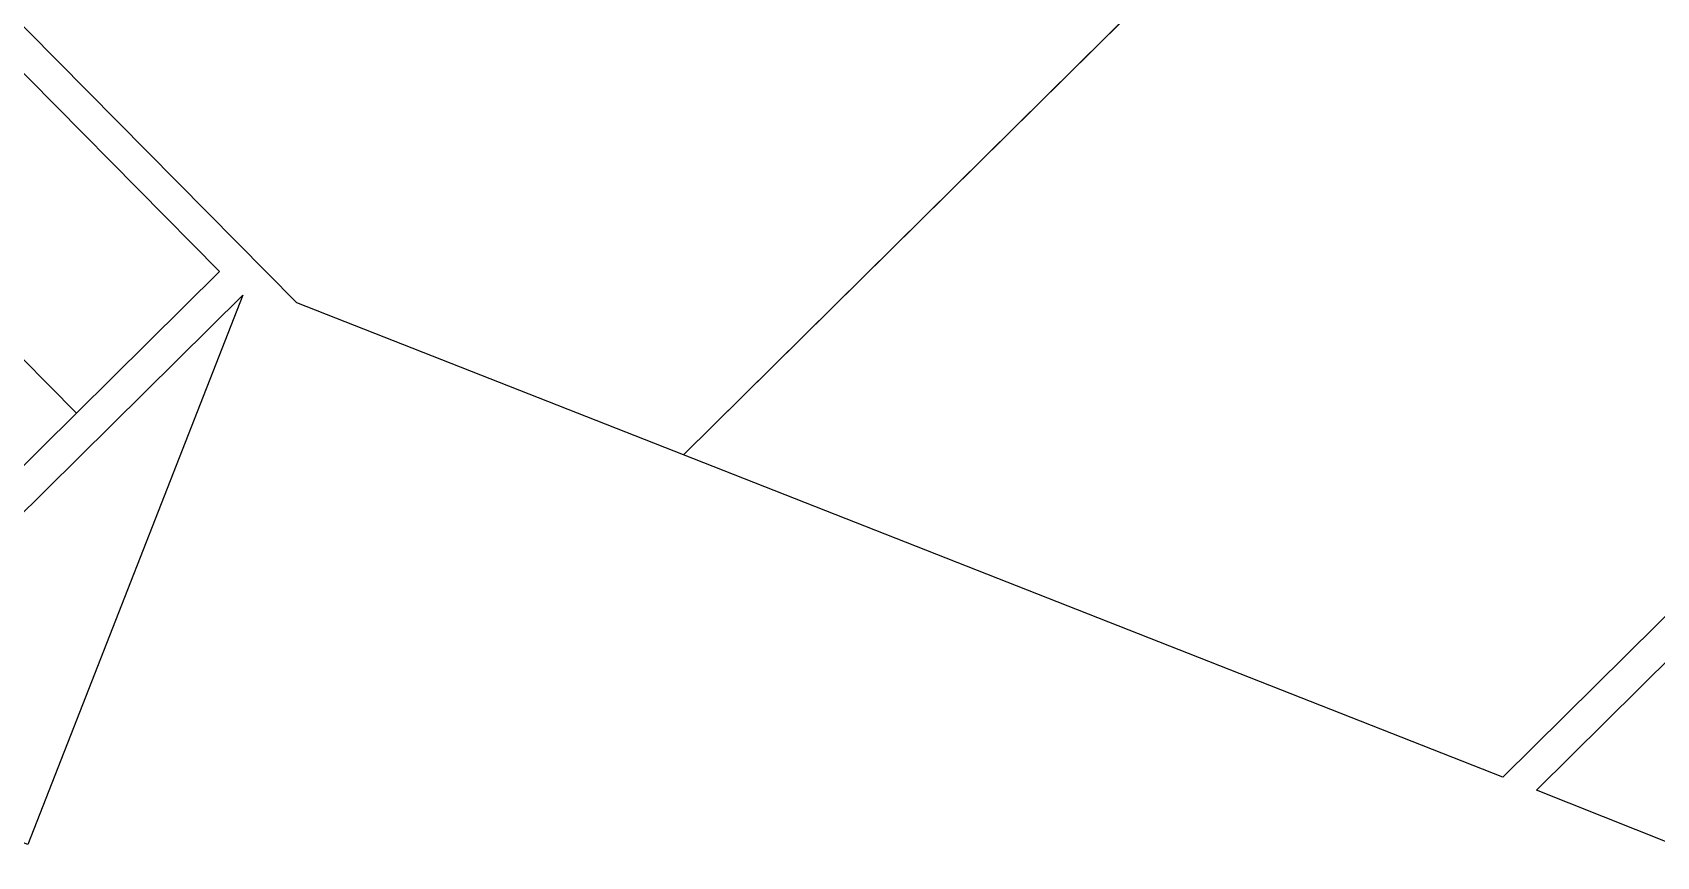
# Model space of a CAD drawing. Header units: metres. Extents: x 5590187 to 5598444, y 6961268 to 6971080.
# Drawn here: x 5593061 to 5594050, y 6966382 to 6966883 of the extents above; entities that cross this region are included whole.
import ezdxf

# ---------------------------------------------------------------- set-up
doc = ezdxf.new("R2010")
doc.units = ezdxf.units.M
doc.layers.add('zz_catastro_fontana', color=7, linetype='Continuous')

msp = doc.modelspace()

# ---------------------------------------------------------------- linework, layer by layer
at = {"layer": 'zz_catastro_fontana'}
for points in [[(5593457.49, 6966626.49), (5593222.18, 6966718.96), (5593040.21, 6966902.97), (5593388.62, 6967247.52), (5593733.16, 6966899.11), (5593457.49, 6966626.49)], [(5593956.18, 6966430.52), (5593457.49, 6966626.49), (5593832.71, 6966997.55), (5593902.67, 6966926.81), (5594151.54, 6967172.91), (5594426.12, 6966895.25), (5593956.18, 6966430.52)], [(5593025.99, 6966888.91), (5593175.26, 6966737.96), (5593088.16, 6966651.83), (5592938.89, 6966802.77), (5593025.99, 6966888.91)], [(5592938.89, 6966802.77), (5593088.16, 6966651.83), (5593001.06, 6966565.69), (5592957.26, 6966609.98), (5593007.03, 6966659.2), (5592901.56, 6966765.86), (5592938.89, 6966802.77)], [(5593189.33, 6966723.74), (5593058.5, 6966389.43), (5592910.02, 6966447.54), (5593189.33, 6966723.74)], [(5593976.53, 6966422.52), (5594144.39, 6966588.52), (5594248.13, 6966550.46), (5594077.96, 6966382.18), (5593976.53, 6966422.52)]]:
    msp.add_lwpolyline(points, close=True, dxfattribs=at)

doc.saveas('drawing.dxf')
